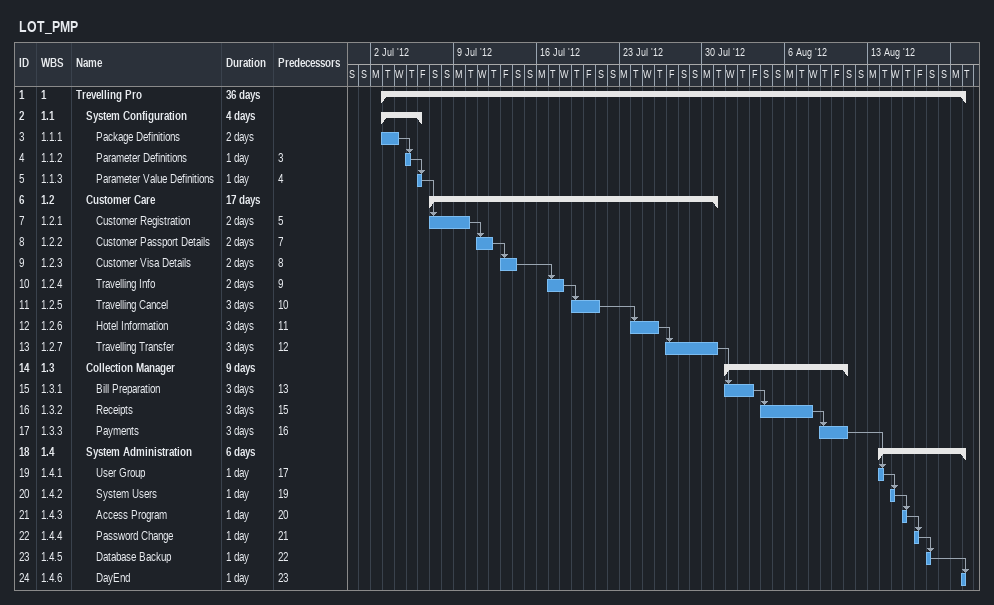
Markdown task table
LOT_PMP

| ID | WBS | Task | Duration | Start | Finish | Predecessors |
|---|---|---|---|---|---|---|
| 1 | 1 | **Trevelling Pro** | 36d | 2012-07-02 | 2012-08-21 |  |
| 2 | 1.1 | **System Configuration** | 4d | 2012-07-02 | 2012-07-06 |  |
| 3 | 1.1.1 | Package Definitions | 2d | 2012-07-02 | 2012-07-04 |  |
| 4 | 1.1.2 | Parameter Definitions | 1d | 2012-07-04 | 2012-07-05 | 3 |
| 5 | 1.1.3 | Parameter Value Definitions | 1d | 2012-07-05 | 2012-07-06 | 4 |
| 6 | 1.2 | **Customer Care** | 17d | 2012-07-06 | 2012-07-31 |  |
| 7 | 1.2.1 | Customer Registration | 2d | 2012-07-06 | 2012-07-10 | 5 |
| 8 | 1.2.2 | Customer Passport Details | 2d | 2012-07-10 | 2012-07-12 | 7 |
| 9 | 1.2.3 | Customer Visa Details | 2d | 2012-07-12 | 2012-07-14 | 8 |
| 10 | 1.2.4 | Travelling Info | 2d | 2012-07-16 | 2012-07-18 | 9 |
| 11 | 1.2.5 | Travelling Cancel | 3d | 2012-07-18 | 2012-07-21 | 10 |
| 12 | 1.2.6 | Hotel Information | 3d | 2012-07-23 | 2012-07-26 | 11 |
| 13 | 1.2.7 | Travelling Transfer | 3d | 2012-07-26 | 2012-07-31 | 12 |
| 14 | 1.3 | **Collection Manager** | 9d | 2012-07-31 | 2012-08-11 |  |
| 15 | 1.3.1 | Bill Preparation | 3d | 2012-07-31 | 2012-08-03 | 13 |
| 16 | 1.3.2 | Receipts | 3d | 2012-08-03 | 2012-08-08 | 15 |
| 17 | 1.3.3 | Payments | 3d | 2012-08-08 | 2012-08-11 | 16 |
| 18 | 1.4 | **System Administration** | 6d | 2012-08-13 | 2012-08-21 |  |
| 19 | 1.4.1 | User Group | 1d | 2012-08-13 | 2012-08-14 | 17 |
| 20 | 1.4.2 | System Users | 1d | 2012-08-14 | 2012-08-15 | 19 |
| 21 | 1.4.3 | Access Program | 1d | 2012-08-15 | 2012-08-16 | 20 |
| 22 | 1.4.4 | Password Change | 1d | 2012-08-16 | 2012-08-17 | 21 |
| 23 | 1.4.5 | Database Backup | 1d | 2012-08-17 | 2012-08-18 | 22 |
| 24 | 1.4.6 | DayEnd | 1d | 2012-08-20 | 2012-08-21 | 23 |
